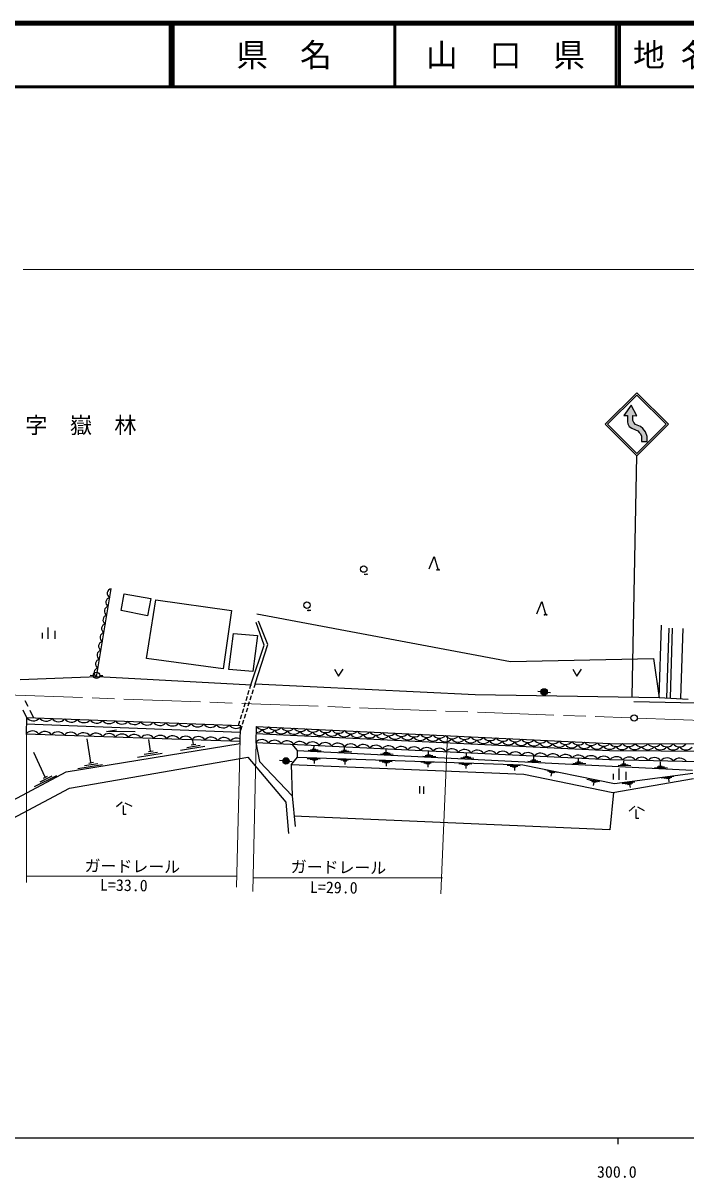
# Model space of a CAD drawing. Units: millimetres, scale not verified. Extents: x 40000 to 680000, y 20000 to 380000.
# Drawn here: x 274685 to 378680, y 198715 to 380000 of the extents above; entities that cross this region are included whole.
import ezdxf
from ezdxf.enums import TextEntityAlignment as Align

# ---------------------------------------------------------------- set-up
doc = ezdxf.new("R2010")
doc.units = ezdxf.units.MM
doc.header["$LTSCALE"] = 1000
doc.linetypes.add('CHAIN', pattern=[18.5, 12, -1.5, 3.5, -1.5])
for name, color, linetype, lineweight in [('M-BGD', 7, 'Continuous', 25), ('M-BMK', 2, 'CHAIN', 13), ('M-BMK-SRVR', 3, 'Continuous', 25), ('M-STR-HTXT', 7, 'Continuous', 13), ('M-STR-STRC', 7, 'Continuous', 25), ('M-TTL', 2, 'Continuous', 140), ('M-TTL-BAND', 7, 'Continuous', 25), ('M-TTL-LINE', 7, 'Continuous', 50)]:
    doc.layers.add(name, color=color, linetype=linetype, lineweight=lineweight)
doc.layers.add('M-BMK-HTXT', color=7, linetype='Continuous')
doc.layers.add('M-TTL-TXT', color=7, linetype='Continuous')
doc.styles.add('ＭＳ ゴシック', font='')
doc.styles.get('ＭＳ ゴシック').set_extended_font_data('MS Gothic')

msp = doc.modelspace()

# ---------------------------------------------------------------- hatches: boundary and pattern name
at = {"layer": 'M-BGD'}
for points in [[(339594, 294151, 0.41421), (339648, 294097, 0.41421)], [(328271, 293455, 0.41421), (328325, 293401, 0.41421)], [(319365, 287797, 0.41421), (319419, 287743, 0.41421)], [(356464, 287089, 0.41421), (356518, 287035, 0.41421)], [(356433, 275011), (355937, 275069, 0.06695), (355939, 274936, 0.8745), (356930, 274953)], [(356433, 275011), (356930, 274953, 0.06695), (356927, 275087, 0.8745), (355937, 275069)], [(315927, 264175), (315430, 264233, 0.06695), (315432, 264100, 0.8745), (316423, 264117)], [(315927, 264175), (316423, 264117, 0.06695), (316421, 264250, 0.8745), (315430, 264233)]]:
    msp.add_hatch(color=256, dxfattribs=at).paths.add_polyline_path(points)
h = msp.add_hatch(color=256, dxfattribs=at)
edge = h.paths.add_edge_path()
edge.add_ellipse((339941, 294168), major_axis=(7.1, -53.6), ratio=1, start_angle=-97.55875, end_angle=82.44125)
h = msp.add_hatch(color=256, dxfattribs=at)
edge = h.paths.add_edge_path()
edge.add_ellipse((328618, 293471), major_axis=(7.1, -53.6), ratio=1, start_angle=-97.55875, end_angle=82.44125)
h = msp.add_hatch(color=256, dxfattribs=at)
edge = h.paths.add_edge_path()
edge.add_ellipse((319712, 287813), major_axis=(7.1, -53.6), ratio=1, start_angle=-97.55875, end_angle=82.44125)
h = msp.add_hatch(color=256, dxfattribs=at)
edge = h.paths.add_edge_path()
edge.add_ellipse((356811, 287106), major_axis=(7.1, -53.6), ratio=1, start_angle=-97.55875, end_angle=82.44125)
at = {"layer": 'M-STR-STRC'}
msp.add_hatch(color=256, dxfattribs=at).paths.add_polyline_path([(369800, 316674), (369588, 317097), (369543, 317429), (369498, 318381), (368954, 318412), (370072, 319998), (370963, 318366), (370374, 318381), (370344, 318109), (370359, 317626), (370495, 317278), (370782, 316976), (371552, 316674), (371915, 316357), (372323, 315843), (372610, 315103), (372595, 314302), (371734, 314302), (371734, 314725), (371719, 315133), (371568, 315511), (371341, 315737), (371129, 315979), (370767, 316130), (370178, 316387)])

# ---------------------------------------------------------------- linework, layer by layer
for centre, start in [((339648, 294151), 0), ((339941, 294168), 360), ((328325, 293455), 0), ((328618, 293471), 360), ((319419, 287797), 0), ((319712, 287813), 360), ((356518, 287089), 0), ((356811, 287106), 360)]:
    msp.add_arc(centre, 54, start, 180)
at = {"layer": 'M-BGD'}
for p, q in [((338400, 294345), (339185, 296283)), ((339185, 296283), (339762, 294293)), ((286215, 277359), (288483, 291212)), ((290048, 287797), (290524, 290417)), ((290524, 290417), (294716, 289655)), ((294049, 280273), (295526, 289464)), ((294716, 289655), (294192, 286940)), ((295526, 289464), (307387, 287797)), ((355270, 287283), (356055, 289221)), ((356055, 289221), (356632, 287231)), ((294192, 286940), (290048, 287797)), ((307387, 287797), (306054, 278654)), ((311356, 287240), (351160, 279785)), ((278624, 283335), (278624, 285127)), ((312512, 282347), (311234, 285930)), ((313081, 282461), (311632, 286129)), ((374509, 274099), (374864, 285510)), ((375692, 274099), (376047, 285037)), ((376247, 274071), (376602, 285009)), ((377912, 274043), (378267, 284982)), ((277724, 283381), (277724, 284280)), ((279736, 283328), (279736, 284598)), ((306959, 278511), (307721, 284178)), ((307721, 284178), (311484, 283845)), ((311484, 283845), (310722, 278226)), ((310479, 276294), (312512, 282347)), ((311072, 276282), (313081, 282461)), ((306054, 278654), (294049, 280273)), ((351160, 279785), (373616, 280262)), ((373616, 280262), (374490, 274064)), ((274206, 276974), (286395, 277437)), ((285210, 277610), (285710, 277607)), ((286395, 277437), (310541, 276144)), ((286710, 277602), (287210, 277600)), ((310722, 278226), (306959, 278511)), ((323542, 278584), (324193, 277492)), ((324193, 277492), (324924, 278584)), ((360918, 278584), (361569, 277492)), ((361569, 277492), (362300, 278584)), ((310256, 275559), (310479, 276294)), ((311072, 276282), (310865, 275623)), ((311084, 276279), (345621, 274625)), ((309674, 273646), (309877, 274316)), ((309965, 274603), (310168, 275272)), ((310476, 274382), (310267, 273714)), ((310775, 275337), (310566, 274669)), ((345621, 274625), (374462, 274133)), ((355440, 275127), (356433, 275011)), ((356433, 275011), (357426, 274896)), ((374462, 274133), (379037, 273881)), ((274632, 272170), (275230, 270986)), ((274978, 273670), (275423, 272775)), ((275735, 272148), (276329, 270954)), ((309092, 271732), (309295, 272402)), ((309383, 272689), (309586, 273359)), ((309878, 272474), (309669, 271806)), ((310177, 273428), (309968, 272760)), ((370526, 273497), (403896, 272806)), ((275230, 270986), (275144, 268353)), ((275230, 270986), (308773, 269715)), ((308490, 269754), (308713, 270489)), ((308801, 270776), (309004, 271445)), ((309280, 270565), (309071, 269897)), ((309579, 271520), (309370, 270852)), ((275104, 268431), (308746, 267284)), ((275178, 269996), (308761, 268709)), ((287793, 268807), (289341, 269061)), ((292251, 268738), (287793, 268807)), ((308740, 266915), (308773, 269715)), ((308981, 269611), (308775, 268952)), ((311249, 269600), (311177, 267091)), ((311217, 268487), (366694, 265790)), ((311249, 269600), (366765, 266901)), ((281465, 262437), (308740, 266915)), ((285326, 263902), (284752, 267616)), ((294694, 265684), (294407, 267541)), ((299359, 265847), (303213, 266489)), ((300395, 266305), (302465, 266629)), ((301064, 266702), (301796, 266811)), ((301400, 266759), (301310, 267385)), ((311177, 267091), (366694, 264392)), ((311177, 267091), (311780, 264072)), ((316873, 266819), (317694, 265811)), ((320322, 266060), (320335, 266547)), ((366765, 266901), (380050, 266835)), ((278168, 261623), (276382, 265481)), ((281964, 259888), (309967, 264761)), ((292653, 264772), (296507, 265414)), ((293689, 265230), (295759, 265554)), ((294358, 265627), (295090, 265736)), ((309967, 264761), (315906, 257705)), ((317694, 264766), (316724, 263609)), ((317694, 265811), (317694, 264766)), ((317694, 265811), (379737, 262726)), ((317694, 264766), (353070, 263570)), ((319425, 265843), (321449, 265779)), ((319797, 265945), (320988, 265907)), ((320040, 266060), (320629, 266035)), ((324217, 265660), (326241, 265595)), ((324589, 265762), (325780, 265724)), ((324832, 265877), (325421, 265852)), ((325114, 265877), (325127, 266364)), ((330738, 265304), (332762, 265240)), ((331109, 265407), (332300, 265368)), ((331353, 265522), (331942, 265496)), ((331634, 265522), (331647, 266009)), ((337397, 264943), (339421, 264879)), ((337769, 265046), (338960, 265007)), ((338012, 265161), (338601, 265135)), ((338294, 265161), (338307, 265648)), ((343367, 264695), (345390, 264631)), ((343738, 264797), (344929, 264759)), ((343982, 264913), (344571, 264887)), ((344263, 264913), (344276, 265399)), ((354802, 264347), (354814, 264833)), ((366694, 265790), (404056, 265630)), ((283285, 262990), (287139, 263632)), ((284321, 263448), (286391, 263772)), ((284990, 263845), (285722, 263954)), ((311780, 264072), (316919, 258718)), ((314933, 264291), (315927, 264175)), ((315927, 264175), (316920, 264059)), ((316724, 263609), (316919, 258718)), ((316724, 263609), (353227, 262090)), ((321275, 264464), (319251, 264528)), ((320904, 264361), (319712, 264400)), ((320660, 264246), (320071, 264272)), ((320378, 264246), (320366, 263759)), ((326085, 264339), (324062, 264403)), ((325714, 264237), (324523, 264275)), ((325470, 264122), (324881, 264147)), ((325189, 264122), (325176, 263635)), ((332572, 264051), (330549, 264115)), ((332201, 263949), (331010, 263987)), ((331958, 263833), (331368, 263859)), ((331676, 263833), (331663, 263347)), ((339104, 263906), (337080, 263970)), ((338732, 263803), (337541, 263842)), ((338489, 263688), (337900, 263714)), ((338207, 263688), (338194, 263202)), ((345068, 263678), (343044, 263742)), ((344696, 263576), (343505, 263614)), ((344453, 263461), (343864, 263486)), ((344171, 263461), (344158, 262974)), ((352686, 263388), (350662, 263452)), ((352314, 263286), (351123, 263324)), ((352071, 263170), (351482, 263196)), ((351789, 263170), (351776, 262684)), ((353070, 263570), (367493, 260636)), ((353905, 264129), (355929, 264065)), ((354276, 264231), (355468, 264193)), ((354520, 264347), (355109, 264321)), ((360936, 263816), (362960, 263752)), ((361308, 263918), (362499, 263880)), ((361551, 264034), (362141, 264008)), ((361833, 264034), (361846, 264520)), ((366694, 264392), (404062, 263553)), ((368034, 263501), (370058, 263437)), ((368202, 261205), (368202, 262997)), ((368405, 263604), (369597, 263565)), ((368649, 263719), (369238, 263693)), ((368930, 263719), (368943, 264206)), ((373777, 263160), (375801, 263096)), ((374149, 263263), (375340, 263224)), ((374392, 263378), (374981, 263352)), ((374674, 263378), (374672, 264047)), ((268523, 255592), (281465, 262437)), ((276492, 260143), (279979, 261906)), ((277344, 260889), (279223, 261816)), ((277864, 261468), (278530, 261790)), ((353227, 262090), (367229, 259218)), ((358510, 262350), (356524, 262749)), ((358126, 262310), (356958, 262546)), ((357867, 262237), (357290, 262360)), ((357589, 262284), (357496, 261806)), ((365148, 260880), (363163, 261279)), ((364765, 260841), (363597, 261077)), ((367229, 259218), (379883, 261434)), ((367302, 261251), (367302, 262150)), ((367493, 260636), (379754, 262257)), ((369314, 261198), (369314, 262468)), ((376801, 261748), (374795, 261471)), ((376452, 261584), (375271, 261422)), ((376232, 261430), (375646, 261356)), ((375954, 261382), (376023, 260901)), ((270189, 253653), (281964, 259888)), ((336868, 260232), (336868, 259070)), ((337487, 260177), (337487, 259015)), ((364506, 260768), (363929, 260891)), ((364228, 260814), (364135, 260337)), ((367329, 259238), (366747, 253375)), ((370690, 260831), (368684, 260554)), ((370341, 260668), (369160, 260505)), ((370120, 260513), (369535, 260439)), ((369843, 260466), (369912, 259984)), ((290234, 257697), (289322, 256946)), ((290633, 257609), (291719, 257046)), ((315906, 257705), (316340, 252784)), ((316919, 258718), (317354, 253870)), ((290410, 257184), (290410, 255838)), ((290410, 255838), (290873, 255818)), ((370669, 257058), (369757, 256307)), ((370845, 256546), (370845, 255200)), ((371068, 256971), (372154, 256408)), ((366747, 253375), (317156, 255511)), ((370845, 255200), (371308, 255180))]:
    msp.add_line(p, q, dxfattribs=at)
for centre, radius in [((328132, 294281), 500), ((339648, 294151), 54), ((339941, 294168), 54), ((328325, 293455), 54), ((328618, 293471), 54), ((319225, 288623), 500), ((319419, 287797), 54), ((319712, 287813), 54), ((356518, 287089), 54), ((356811, 287106), 54), ((286210, 277605), 500), ((356433, 275011), 500), ((315927, 264175), 500)]:
    msp.add_circle(centre, radius, dxfattribs=at)
for centre, radius, start, end in [((288643, 290463), 754, 101.70367, 238.95387), ((288191, 287699), 754, 101.70367, 238.95387), ((288427, 289083), 754, 101.70367, 238.95387), ((287965, 286317), 754, 101.70367, 238.95387), ((287752, 284939), 754, 101.70367, 238.95387), ((287281, 282171), 754, 101.70367, 238.95387), ((287516, 283555), 754, 101.70367, 238.95387), ((287041, 280789), 754, 101.70367, 238.95387), ((286805, 279405), 754, 101.70367, 238.95387), ((286569, 278021), 754, 101.70367, 238.95387), ((276264, 271762), 1293, 216.90684, 318.75386), ((278260, 271698), 1293, 217.57868, 318.28562), ((280247, 271623), 1293, 217.57868, 318.28562), ((282233, 271548), 1293, 217.57868, 318.28562), ((284220, 271472), 1293, 217.57868, 318.28562), ((286206, 271397), 1293, 217.57868, 318.28562), ((288196, 271325), 1293, 217.57868, 318.28562), ((290185, 271254), 1293, 217.57868, 318.28562), ((292166, 271171), 1293, 217.57868, 318.28562), ((294152, 271096), 1293, 217.57868, 318.28562), ((296139, 271021), 1293, 217.57868, 318.28562), ((298128, 270949), 1293, 217.57868, 318.28562), ((276122, 267580), 1293, 37.09952, 138.94654), ((278128, 267511), 1293, 37.09952, 138.94654), ((280134, 267442), 1293, 37.09952, 138.94654), ((282138, 267375), 1293, 37.09952, 138.94654), ((284143, 267307), 1293, 37.09952, 138.94654), ((286148, 267239), 1293, 37.09952, 138.94654), ((288153, 267170), 1293, 37.09952, 138.94654), ((290159, 267102), 1293, 37.09952, 138.94654), ((292164, 267033), 1293, 37.09952, 138.94654), ((300112, 270870), 1293, 217.57868, 318.28562), ((302098, 270795), 1293, 217.57868, 318.28562), ((304085, 270720), 1293, 217.57868, 318.28562), ((306074, 270648), 1293, 217.57868, 318.28562), ((308064, 270576), 1293, 217.57868, 303.14722), ((311242, 269943), 1293, 269.0852, 317.73149), ((312270, 270392), 1293, 217.57868, 318.28562), ((313231, 269852), 1293, 217.02455, 317.73149), ((314242, 270283), 1293, 217.02455, 317.73149), ((315195, 269733), 1293, 217.02455, 317.73149), ((316235, 270187), 1293, 216.75808, 317.46501), ((317177, 269648), 1293, 217.02455, 317.73149), ((318219, 270093), 1293, 216.75808, 317.46501), ((319161, 269553), 1293, 217.02455, 317.73149), ((320203, 269998), 1293, 216.75808, 317.46501), ((321145, 269459), 1293, 217.02455, 317.73149), ((322187, 269904), 1293, 216.75808, 317.46501), ((323129, 269364), 1293, 217.02455, 317.73149), ((324163, 269802), 1293, 216.75808, 317.46501), ((325105, 269262), 1293, 217.02455, 317.73149), ((326147, 269707), 1293, 216.75808, 317.46501), ((327089, 269168), 1293, 217.02455, 317.73149), ((328128, 269609), 1293, 216.75808, 317.46501), ((330110, 269513), 1293, 216.75808, 317.46501), ((332092, 269416), 1293, 216.75808, 317.46501), ((334076, 269322), 1293, 216.75808, 317.46501), ((336056, 269224), 1293, 216.75808, 317.46501), ((338040, 269129), 1293, 216.75808, 317.46501), ((294169, 266965), 1293, 37.09952, 138.94654), ((296175, 266896), 1293, 37.09952, 138.94654), ((298180, 266828), 1293, 37.09952, 138.94654), ((300185, 266760), 1293, 37.09952, 138.94654), ((302190, 266692), 1293, 37.09952, 138.94654), ((304196, 266622), 1293, 37.09952, 138.94654), ((306201, 266555), 1293, 37.09952, 138.94654), ((308207, 266486), 1293, 65.21151, 138.94654), ((312133, 266221), 1293, 37.02455, 137.73149), ((314122, 266130), 1293, 37.02455, 137.73149), ((316111, 266039), 1293, 37.02455, 137.73149), ((318100, 265948), 1293, 37.02455, 137.73149), ((320088, 265857), 1293, 37.02455, 137.73149), ((322077, 265766), 1293, 37.02455, 137.73149), ((324066, 265675), 1293, 37.02455, 137.73149), ((326055, 265544), 1293, 37.02455, 137.73149), ((328043, 265453), 1293, 37.02455, 137.73149), ((329070, 269069), 1293, 217.02455, 317.73149), ((330028, 265345), 1293, 37.02455, 137.73149), ((331052, 268973), 1293, 217.02455, 317.73149), ((332017, 265254), 1293, 37.02455, 137.73149), ((333034, 268877), 1293, 217.02455, 317.73149), ((335018, 268782), 1293, 217.02455, 317.73149), ((336998, 268684), 1293, 217.02455, 317.73149), ((338982, 268589), 1293, 217.02455, 317.73149), ((340021, 269031), 1293, 216.75808, 317.46501), ((340946, 268471), 1293, 217.02455, 317.73149), ((342003, 268935), 1293, 216.75808, 317.46501), ((342945, 268395), 1293, 217.02455, 317.73149), ((343985, 268838), 1293, 216.75808, 317.46501), ((344927, 268298), 1293, 217.02455, 317.73149), ((345967, 268742), 1293, 216.75808, 317.46501), ((346909, 268202), 1293, 217.02455, 317.73149), ((347951, 268647), 1293, 216.75808, 317.46501), ((348873, 268084), 1293, 217.02455, 317.73149), ((349931, 268549), 1293, 216.75808, 317.46501), ((350873, 268009), 1293, 217.02455, 317.73149), ((351914, 268453), 1293, 216.75808, 317.46501), ((352837, 267891), 1293, 217.02455, 317.73149), ((353896, 268356), 1293, 216.75808, 317.46501), ((354838, 267817), 1293, 217.02455, 317.73149), ((355880, 268262), 1293, 216.75808, 317.46501), ((356802, 267698), 1293, 217.02455, 317.73149), ((357860, 268164), 1293, 216.75808, 317.46501), ((358802, 267624), 1293, 217.02455, 317.73149), ((359842, 268067), 1293, 216.75808, 317.46501), ((360784, 267527), 1293, 217.02455, 317.73149), ((361826, 267973), 1293, 216.75808, 317.46501), ((362768, 267433), 1293, 217.02455, 317.73149), ((363806, 267875), 1293, 216.75808, 317.46501), ((364732, 267315), 1293, 217.02455, 317.73149), ((365789, 267778), 1293, 216.75808, 317.46501), ((367736, 267726), 1293, 219.25731, 319.96425), ((369727, 267712), 1293, 219.25731, 319.96425), ((371717, 267699), 1293, 219.25731, 319.96425), ((373708, 267685), 1293, 219.25731, 319.96425), ((375699, 267672), 1293, 219.25731, 319.96425), ((377690, 267658), 1293, 219.25731, 319.96425), ((334005, 265162), 1293, 37.02455, 137.73149), ((335993, 265070), 1293, 37.02455, 137.73149), ((337981, 264979), 1293, 37.02455, 137.73149), ((339969, 264867), 1293, 37.02455, 137.73149), ((341957, 264776), 1293, 37.02455, 137.73149), ((343946, 264684), 1293, 37.02455, 137.73149), ((345923, 264581), 1293, 36.34744, 137.05438), ((347917, 264480), 1293, 36.92435, 137.63129), ((349902, 264389), 1293, 36.92435, 137.63129), ((351883, 264293), 1293, 36.60389, 137.31083), ((353868, 264191), 1293, 36.60389, 137.31083), ((355852, 264092), 1293, 36.60389, 137.31083), ((357837, 263990), 1293, 36.60389, 137.31083), ((359814, 263900), 1293, 36.60389, 137.31083), ((361799, 263798), 1293, 36.60389, 137.31083), ((363776, 263707), 1293, 36.60389, 137.31083), ((365766, 263611), 1293, 36.9492, 137.65614), ((366725, 267305), 1293, 219.25731, 319.96425), ((367774, 263542), 1293, 38.34259, 139.04953), ((368681, 267252), 1293, 219.25731, 319.96425), ((369765, 263497), 1293, 38.34259, 139.04953), ((370672, 267239), 1293, 219.25731, 319.96425), ((371754, 263453), 1293, 38.34259, 139.04953), ((372710, 267224), 1293, 219.25731, 319.96425), ((373744, 263408), 1293, 38.34259, 139.04953), ((374700, 267211), 1293, 219.25731, 319.96425), ((376691, 267197), 1293, 219.25731, 319.96425), ((378682, 267184), 1293, 219.25731, 319.96425), ((375734, 263363), 1293, 38.34259, 139.04953), ((377724, 263318), 1293, 38.34259, 139.04953)]:
    msp.add_arc(centre, radius, start, end, dxfattribs=at)
at = {"layer": 'M-BMK'}
for p, q in [((272022, 274566), (370056, 270925)), ((371055, 270888), (403955, 269667))]:
    msp.add_line(p, q, dxfattribs=at)
at = {"layer": 'M-BMK-SRVR'}
msp.add_circle((370556, 270907), 500, dxfattribs=at)
at = {"layer": 'M-STR-HTXT'}
for p, q in [((274704, 341328), (576236, 341328)), ((275206, 271097), (275206, 245081)), ((308799, 269811), (308165, 244339)), ((311284, 269565), (310727, 243684)), ((341257, 268173), (340236, 243313)), ((275300, 246076), (308274, 246076)), ((310913, 245817), (340515, 245817))]:
    msp.add_line(p, q, dxfattribs=at)
at = {"layer": 'M-STR-STRC'}
for p, q in [((366022, 317014), (370986, 321978)), ((366404, 317014), (370986, 321596)), ((370986, 321978), (375950, 317014)), ((370986, 321596), (375568, 317014)), ((370986, 312051), (366022, 317014)), ((370986, 312432), (366404, 317014)), ((375950, 317014), (370986, 312051)), ((375568, 317014), (370986, 312432)), ((370266, 274278), (370986, 312051))]:
    msp.add_line(p, q, dxfattribs=at)
msp.add_lwpolyline([(372595, 314302), (372610, 315103), (372323, 315843), (371915, 316357), (371552, 316674), (370782, 316976), (370495, 317278), (370359, 317626), (370344, 318109), (370374, 318381), (370963, 318366), (370072, 319998), (368954, 318412), (369498, 318381), (369543, 317429), (369588, 317097), (369800, 316674), (370178, 316387), (370767, 316130), (371129, 315979), (371341, 315737), (371568, 315511), (371719, 315133), (371734, 314725), (371734, 314302)], close=True, dxfattribs=at)
at = {"layer": 'M-TTL'}
msp.add_line((680000, 380000), (40000, 380000), dxfattribs=at)
at = {"layer": 'M-TTL-BAND'}
for p, q in [((40000, 205000), (579000, 205000)), ((368000, 205000), (368000, 204000))]:
    msp.add_line(p, q, dxfattribs=at)
at = {"layer": 'M-TTL-LINE'}
for p, q in [((297750, 380000), (297750, 370000)), ((298250, 380000), (298250, 370000)), ((333000, 380000), (333000, 370000)), ((367750, 380000), (367750, 370000)), ((368250, 380000), (368250, 370000)), ((40000, 370000), (680000, 370000))]:
    msp.add_line(p, q, dxfattribs=at)

# ---------------------------------------------------------------- texts
at = {"layer": 'M-BMK-HTXT', "style": 'ＭＳ ゴシック'}
msp.add_text('字\u3000嶽\u3000林', height=2566, dxfattribs=at).set_placement((274995, 314829), align=Align.BOTTOM_LEFT)
at = {"layer": 'M-STR-HTXT', "style": 'ＭＳ ゴシック'}
for s, rotation, p in [('ガードレール', 359.181, (284301, 246266)), ('ガードレール', 359.181, (316654, 246113)), ('L=33.0', 359, (286727, 243271)), ('L=29.0', 359, (319673, 242920))]:
    msp.add_text(s, height=1833, rotation=rotation, dxfattribs=at).set_placement(p, align=Align.BOTTOM_LEFT)
at = {"layer": 'M-TTL-BAND', "style": 'ＭＳ ゴシック'}
msp.add_text('300.0', height=1833, dxfattribs=at).set_placement((367844, 198195), align=Align.BOTTOM_CENTER)
at = {"layer": 'M-TTL-TXT', "style": 'ＭＳ ゴシック'}
for s, p in [('県\u3000名', (315625, 375000)), ('山\u3000口\u3000県', (350375, 375000))]:
    msp.add_text(s, height=3666, dxfattribs=at).set_placement(p, align=Align.MIDDLE_CENTER)
msp.add_text('地 名', height=3666, dxfattribs=at).set_placement((370380, 375000), align=Align.MIDDLE_LEFT)

doc.saveas('drawing.dxf')
